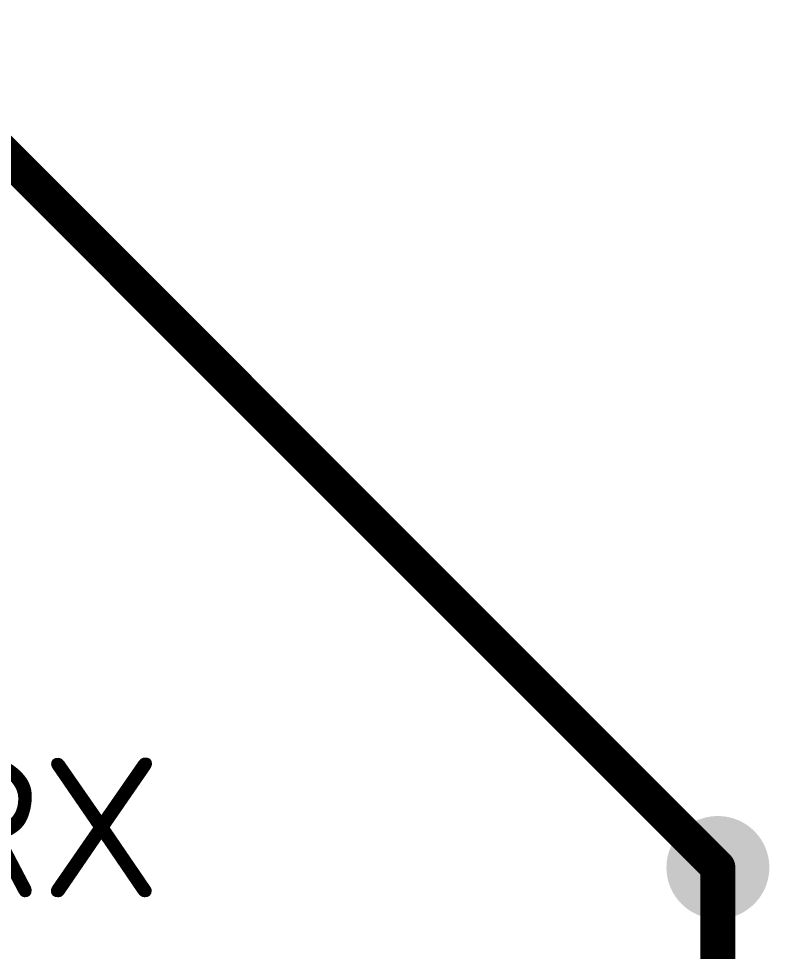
# Model space of a CAD drawing. Header units: inches. Extents: x 0 to 220, y 0 to 79.
# Drawn here: x 178.39 to 189.14, y 19.3 to 32.65 of the extents above; entities that cross this region are included whole.
import ezdxf

# ---------------------------------------------------------------- set-up
doc = ezdxf.new("R2010")
doc.units = ezdxf.units.IN
for name, color, linetype in [('Bottom Layer- Bottom', 5, 'Continuous'), ('Bottom Solder- Bot Mask', 6, 'Continuous'), ('Top Layer- Top', 1, 'Continuous'), ('Top Overlay- Top Silk', 2, 'Continuous'), ('Top Solder- Top Mask', 216, 'Continuous')]:
    doc.layers.add(name, color=color, linetype=linetype)
doc.styles.add('GOST type B', font='', dxfattribs={"height": 0.2})
doc.styles.get('GOST type B').set_extended_font_data('GOST type B')

msp = doc.modelspace()

# ---------------------------------------------------------------- hatches: boundary and pattern name
at = {"layer": 'Bottom Layer- Bottom'}
h = msp.add_hatch(color=7, dxfattribs=at)
edge = h.paths.add_edge_path()
edge.add_arc((188.4, 20.5), 0.635, 0, 360)
at = {"layer": 'Bottom Solder- Bot Mask'}
h = msp.add_hatch(color=7, dxfattribs=at)
edge = h.paths.add_edge_path()
edge.add_arc((188.4, 20.5), 0.737, 0, 360)
at = {"layer": 'Top Layer- Top'}
h = msp.add_hatch(color=7, dxfattribs=at)
edge = h.paths.add_edge_path()
edge.add_arc((188.4, 20.5), 0.635, 0, 360)
at = {"layer": 'Top Solder- Top Mask'}
h = msp.add_hatch(color=7, dxfattribs=at)
edge = h.paths.add_edge_path()
edge.add_arc((188.4, 20.5), 0.737, 0, 360)

# ---------------------------------------------------------------- linework, layer by layer
at = {"layer": 'Bottom Layer- Bottom'}
msp.add_lwpolyline([(176.5, 32.4, 0.5, 0.5, 0), (188.4, 20.5, 0.5, 0.5, 0)], format="xyseb", dxfattribs=at)
msp.add_lwpolyline([(188.275, 20.5, 0.25, 0.25, 1), (188.525, 20.5, 0.25, 0.25, 1)], format="xyseb", close=True, dxfattribs=at)
at = {"layer": 'Top Layer- Top'}
msp.add_lwpolyline([(188.4, 18.3, 0.5, 0.5, 0), (188.4, 20.5, 0.5, 0.5, 0)], format="xyseb", dxfattribs=at)
msp.add_lwpolyline([(188.275, 20.5, 0.25, 0.25, 1), (188.525, 20.5, 0.25, 0.25, 1)], format="xyseb", close=True, dxfattribs=at)

# ---------------------------------------------------------------- texts
at = {"layer": 'Top Overlay- Top Silk', "style": 'GOST type B'}
msp.add_text('RUN_ADI_RX', height=2, dxfattribs=at).set_placement((165.7, 20.074))

doc.saveas('drawing.dxf')
